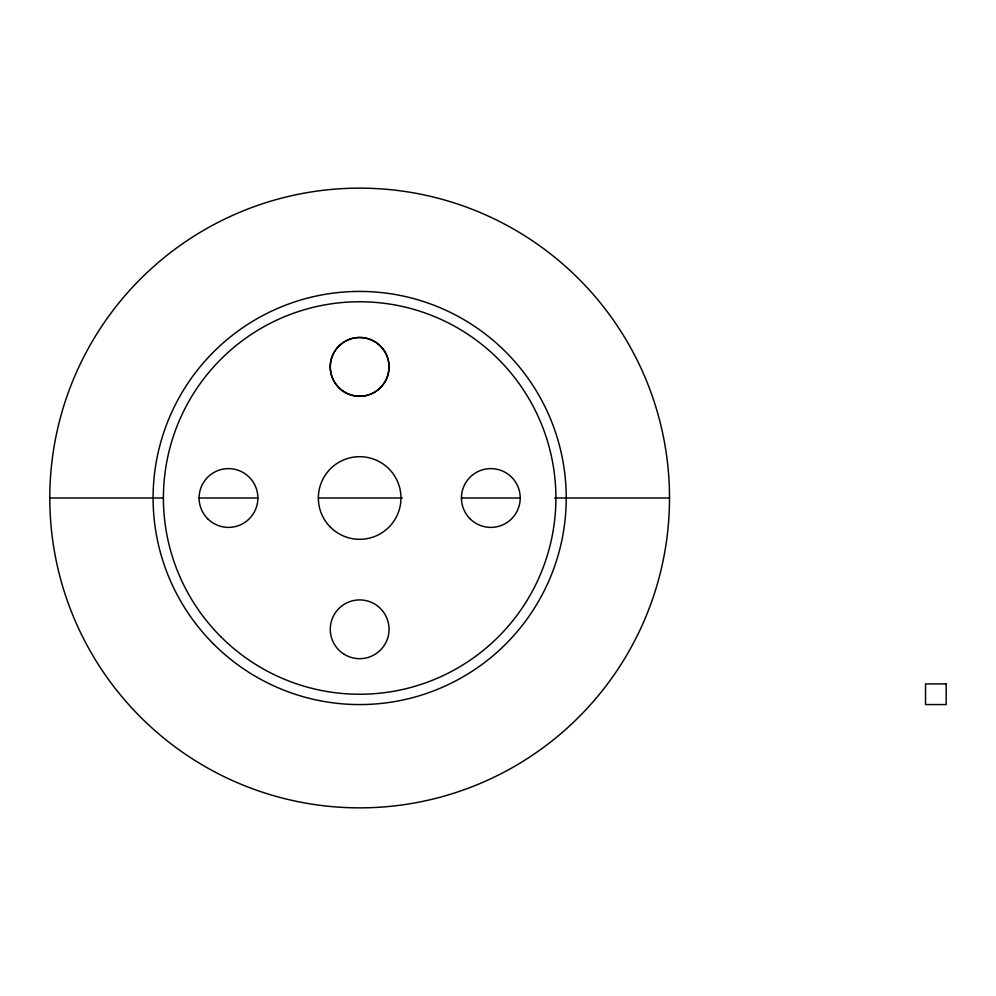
<?xml version="1.0" encoding="UTF-8"?>
<svg xmlns="http://www.w3.org/2000/svg" width="996" height="996" viewBox="0 0 996 996"><rect width="100%" height="100%" fill="white"/><g stroke="black" fill="none" stroke-linecap="round" stroke-linejoin="round"><path stroke-width="1.49" d="M49.8 498L163.182 498M198.901 498L257.927 498M318.496 498L402.372 498M461.385 498L520.41 498M554.573 498L669.511 498A309.856 309.856 0 0 1 204.728 766.347A309.856 309.856 0 0 1 204.728 229.653A309.856 309.856 0 0 1 669.511 498M946.2 683.916L925.545 683.916L925.545 704.57L946.2 704.57L946.2 683.916M213.592 644.063A206.57 206.57 0 0 0 559.192 551.46A206.57 206.57 0 0 0 306.195 298.464A206.57 206.57 0 0 0 213.592 644.063M344.965 392.387A29.382 29.382 0 0 0 389.038 366.939A29.382 29.382 0 0 0 344.965 341.491A29.382 29.382 0 0 0 344.965 392.387M207.703 518.779A29.382 29.382 0 0 0 256.868 505.607A29.382 29.382 0 0 0 220.875 469.614A29.382 29.382 0 0 0 207.703 518.779M330.448 527.208A41.309 41.309 0 0 0 399.558 508.695A41.309 41.309 0 0 0 348.961 458.098A41.309 41.309 0 0 0 330.448 527.208M470.05 518.779A29.382 29.382 0 0 0 519.215 505.607A29.382 29.382 0 0 0 483.222 469.614A29.382 29.382 0 0 0 470.05 518.779M343.657 653.936A29.382 29.382 0 0 0 389 630.817A29.382 29.382 0 0 0 346.309 603.115A29.382 29.382 0 0 0 343.657 653.936M338.877 387.606A29.382 29.382 0 0 0 388.042 374.434A29.382 29.382 0 0 0 352.049 338.441A29.382 29.382 0 0 0 338.877 387.606M220.888 636.768A196.237 196.237 0 0 0 549.207 548.796A196.237 196.237 0 0 0 308.86 308.449A196.237 196.237 0 0 0 220.888 636.768"/></g></svg>
